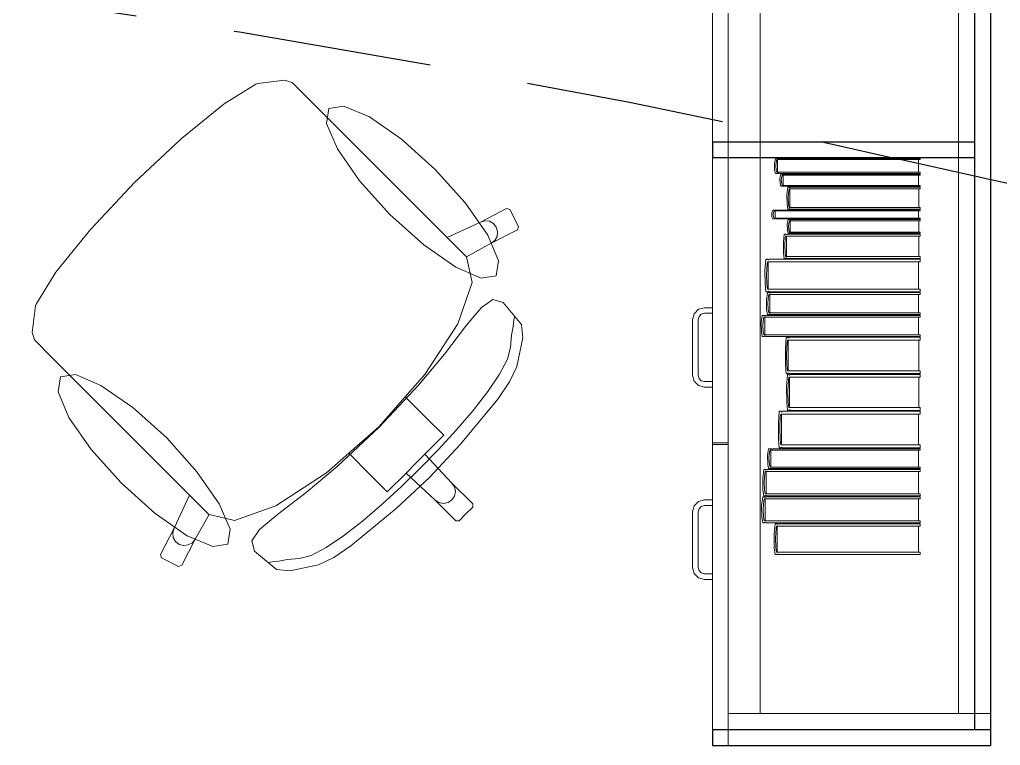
# Model space of a CAD drawing. Header units: inches. Extents: x -19 to 5698, y -728 to 92.
# Drawn here: x 412.223 to 413.458, y 15 to 15.914 of the extents above; entities that cross this region are included whole.
import ezdxf

# ---------------------------------------------------------------- set-up
doc = ezdxf.new("R2010")
doc.units = ezdxf.units.IN
doc.header["$MEASUREMENT"] = 0
doc.set_wipeout_variables(frame=1)
for name, pattern in [('HIDDEN', [0.375, 0.25, -0.125]), ('RAYITAS', [0.375, 0.25, -0.125]), ('Wipeout_Contour', [1, 0, -1])]:
    doc.linetypes.add(name, pattern=pattern)
for name, color, linetype, lineweight in [('00 conduct tomacorr', 120, 'HIDDEN', 30), ('T-TECHO-E', 150, 'Continuous', 20), ('TOMACORRIENTE', 22, 'RAYITAS', 9)]:
    doc.layers.add(name, color=color, linetype=linetype, lineweight=lineweight)
doc.layers.add('Interior - Mobiliario', color=7, linetype='Continuous')

# ---------------------------------------------------------------- blocks, each defined once
blk = doc.blocks.new('a')
at = {"layer": 'TOMACORRIENTE', "ltscale": 0.05}
h = blk.add_hatch(color=4, dxfattribs=at)
edge = h.paths.add_edge_path()
edge.add_arc((0, 0.0752), 0.02106, 0, 360)
at = {"layer": 'TOMACORRIENTE', "color": 4}
for p, q in [((-0.14553, 0.09625), (-0.0515, 0.09625)), ((-0.09851, 0.09625), (-0.09851, -0.09657)), ((0, 0.09625), (0, -0.09625)), ((0.06232, -0.09625), (0.06232, 0.09625))]:
    blk.add_line(p, q, dxfattribs=at)
blk.add_circle((0, 0.0752), 0.02106, dxfattribs=at)
blk = doc.blocks.new('CABLE 3FACE')
at = {"layer": 'T-TECHO-E', "rotation": 59.94170052614085}
blk.add_blockref('a', (0, 0), dxfattribs=at)

msp = doc.modelspace()

# ---------------------------------------------------------------- linework, layer by layer
at = {"layer": 'Interior - Mobiliario', "color": 175, "linetype": 'Continuous', "lineweight": 13}
for p, q in [((413.115, 15.02), (413.115, 16.48)), ((413.425, 16.48), (413.425, 15.02)), ((412.4803, 15.8077), (412.5203, 15.8326)), ((412.5203, 15.8326), (412.5225, 15.8335)), ((412.5225, 15.8335), (412.5564, 15.8375)), ((412.5564, 15.8375), (412.5657, 15.8346)), ((412.5657, 15.8346), (412.5876, 15.8127)), ((412.4266, 15.7641), (412.4803, 15.8077)), ((412.5876, 15.8127), (412.6131, 15.7872)), ((412.6131, 15.7872), (412.761, 15.6393)), ((412.3675, 15.7086), (412.4258, 15.7634)), ((412.4258, 15.7634), (412.4266, 15.7641)), ((413.1732, 15.7242), (413.173, 15.7327)), ((413.1742, 15.7201), (413.1732, 15.7242)), ((413.1762, 15.7201), (413.1742, 15.7201)), ((413.1747, 15.7302), (413.1752, 15.7244)), ((413.1752, 15.7244), (413.176, 15.7216)), ((413.176, 15.7216), (413.3564, 15.7216)), ((413.1763, 15.7201), (413.1762, 15.7201)), ((413.1765, 15.7202), (413.1763, 15.7201)), ((413.1768, 15.7203), (413.1765, 15.7202)), ((413.177, 15.7204), (413.1768, 15.7203)), ((413.1773, 15.7204), (413.177, 15.7204)), ((413.1776, 15.7203), (413.1773, 15.7204)), ((413.1778, 15.7203), (413.1776, 15.7203)), ((413.1781, 15.7202), (413.1778, 15.7203)), ((413.1782, 15.7201), (413.1781, 15.7202)), ((413.3564, 15.7201), (413.1782, 15.7201)), ((413.3564, 15.7216), (413.3564, 15.7201)), ((412.3675, 15.7086), (412.3126, 15.6503)), ((413.18, 15.714), (413.1812, 15.7191)), ((413.1803, 15.7072), (413.18, 15.714)), ((413.1812, 15.7039), (413.1803, 15.7072)), ((413.1812, 15.7191), (413.1831, 15.7191)), ((413.1825, 15.7167), (413.1817, 15.7121)), ((413.1817, 15.7121), (413.1822, 15.7074)), ((413.1822, 15.7074), (413.183, 15.7051)), ((413.183, 15.7178), (413.1825, 15.7167)), ((413.3564, 15.7178), (413.183, 15.7178)), ((413.1831, 15.7191), (413.1833, 15.719)), ((413.1833, 15.719), (413.1835, 15.7189)), ((413.1835, 15.7189), (413.1837, 15.7188)), ((413.1837, 15.7188), (413.184, 15.7188)), ((413.1839, 15.7051), (413.1839, 15.7178)), ((413.184, 15.7188), (413.1843, 15.7188)), ((413.1843, 15.7188), (413.1845, 15.7188)), ((413.1845, 15.7188), (413.1848, 15.7189)), ((413.1848, 15.7189), (413.185, 15.719)), ((413.185, 15.719), (413.1851, 15.7191)), ((413.1851, 15.7191), (413.3564, 15.7191)), ((413.3546, 15.7178), (413.3546, 15.7051)), ((413.3564, 15.7191), (413.3564, 15.7178)), ((413.1831, 15.7039), (413.1812, 15.7039)), ((413.183, 15.7051), (413.3564, 15.7051)), ((413.1832, 15.704), (413.1831, 15.7039)), ((413.1834, 15.7041), (413.1832, 15.704)), ((413.1837, 15.7041), (413.1834, 15.7041)), ((413.1839, 15.7042), (413.1837, 15.7041)), ((413.1842, 15.7042), (413.1839, 15.7042)), ((413.1845, 15.7042), (413.1842, 15.7042)), ((413.1847, 15.7041), (413.1845, 15.7042)), ((413.1849, 15.704), (413.1847, 15.7041)), ((413.1851, 15.7039), (413.1849, 15.704)), ((413.3564, 15.7039), (413.1851, 15.7039)), ((413.1888, 15.6936), (413.1899, 15.7029)), ((413.1899, 15.7029), (413.1917, 15.7029)), ((413.1911, 15.6986), (413.1904, 15.69)), ((413.1916, 15.7007), (413.1911, 15.6986)), ((413.3564, 15.7007), (413.1916, 15.7007)), ((413.1917, 15.7029), (413.1919, 15.7028)), ((413.1919, 15.7028), (413.1921, 15.7026)), ((413.1921, 15.7026), (413.1923, 15.7025)), ((413.1923, 15.7025), (413.1925, 15.7025)), ((413.1924, 15.6773), (413.1924, 15.7007)), ((413.1925, 15.7025), (413.1928, 15.7025)), ((413.1928, 15.7025), (413.193, 15.7025)), ((413.193, 15.7025), (413.1933, 15.7026)), ((413.1933, 15.7026), (413.1935, 15.7028)), ((413.1935, 15.7028), (413.1936, 15.7029)), ((413.1936, 15.7029), (413.3564, 15.7029)), ((413.3547, 15.7007), (413.3547, 15.6773)), ((413.3564, 15.7051), (413.3564, 15.7039)), ((413.3564, 15.7029), (413.3564, 15.7007)), ((413.189, 15.6812), (413.1888, 15.6936)), ((413.1904, 15.69), (413.1908, 15.6815)), ((412.8028, 15.6589), (412.8359, 15.6759)), ((412.8359, 15.6759), (412.8399, 15.6746)), ((412.8399, 15.6746), (412.8507, 15.6532)), ((413.1697, 15.6704), (413.171, 15.674)), ((413.17, 15.6654), (413.1697, 15.6704)), ((413.171, 15.674), (413.173, 15.674)), ((413.1723, 15.6723), (413.1715, 15.669)), ((413.1728, 15.6732), (413.1723, 15.6723)), ((413.3564, 15.6732), (413.1728, 15.6732)), ((413.173, 15.674), (413.1732, 15.674)), ((413.1732, 15.674), (413.1734, 15.6739)), ((413.1734, 15.6739), (413.1737, 15.6739)), ((413.1737, 15.6739), (413.1739, 15.6739)), ((413.1738, 15.6639), (413.1738, 15.6732)), ((413.1739, 15.6739), (413.1742, 15.6739)), ((413.1742, 15.6739), (413.1745, 15.6739)), ((413.1745, 15.6739), (413.1747, 15.6739)), ((413.1747, 15.6739), (413.175, 15.674)), ((413.175, 15.674), (413.1751, 15.674)), ((413.1751, 15.674), (413.3564, 15.674)), ((413.1899, 15.675), (413.189, 15.6812)), ((413.1917, 15.675), (413.1899, 15.675)), ((413.1908, 15.6815), (413.1916, 15.6773)), ((413.1916, 15.6773), (413.3564, 15.6773)), ((413.1918, 15.6752), (413.1917, 15.675)), ((413.192, 15.6753), (413.1918, 15.6752)), ((413.1923, 15.6754), (413.192, 15.6753)), ((413.1925, 15.6755), (413.1923, 15.6754)), ((413.1927, 15.6755), (413.1925, 15.6755)), ((413.193, 15.6755), (413.1927, 15.6755)), ((413.1932, 15.6754), (413.193, 15.6755)), ((413.1934, 15.6752), (413.1932, 15.6754)), ((413.1936, 15.675), (413.1934, 15.6752)), ((413.3564, 15.675), (413.1936, 15.675)), ((413.3545, 15.6732), (413.3545, 15.6639)), ((413.3564, 15.6773), (413.3564, 15.675)), ((413.3564, 15.674), (413.3564, 15.6732)), ((412.761, 15.6393), (412.8028, 15.6589)), ((412.8028, 15.6589), (412.8084, 15.6605)), ((412.8084, 15.6605), (412.8142, 15.6598)), ((412.8142, 15.6598), (412.8193, 15.657)), ((413.171, 15.663), (413.17, 15.6654)), ((413.173, 15.663), (413.171, 15.663)), ((413.1715, 15.669), (413.172, 15.6656)), ((413.172, 15.6656), (413.1728, 15.6639)), ((413.1728, 15.6639), (413.3564, 15.6639)), ((413.1731, 15.6631), (413.173, 15.663)), ((413.1733, 15.6631), (413.1731, 15.6631)), ((413.1736, 15.6632), (413.1733, 15.6631)), ((413.1739, 15.6632), (413.1736, 15.6632)), ((413.1741, 15.6632), (413.1739, 15.6632)), ((413.1744, 15.6632), (413.1741, 15.6632)), ((413.1747, 15.6632), (413.1744, 15.6632)), ((413.1749, 15.6631), (413.1747, 15.6632)), ((413.1751, 15.663), (413.1749, 15.6631)), ((413.3564, 15.663), (413.1751, 15.663)), ((413.1893, 15.6562), (413.1904, 15.662)), ((413.1904, 15.662), (413.1922, 15.662)), ((413.1915, 15.6593), (413.1908, 15.654)), ((413.192, 15.6606), (413.1915, 15.6593)), ((413.3564, 15.6606), (413.192, 15.6606)), ((413.1922, 15.662), (413.1923, 15.6619)), ((413.1923, 15.6619), (413.1925, 15.6618)), ((413.1925, 15.6618), (413.1928, 15.6618)), ((413.1928, 15.6618), (413.193, 15.6617)), ((413.1929, 15.6461), (413.1929, 15.6606)), ((413.193, 15.6617), (413.1932, 15.6617)), ((413.1932, 15.6617), (413.1935, 15.6618)), ((413.1935, 15.6618), (413.1937, 15.6619)), ((413.1937, 15.6619), (413.1939, 15.662)), ((413.1939, 15.662), (413.194, 15.662)), ((413.194, 15.662), (413.3564, 15.662)), ((413.3547, 15.6606), (413.3547, 15.6461)), ((413.3564, 15.6639), (413.3564, 15.663)), ((413.3564, 15.662), (413.3564, 15.6606)), ((412.3119, 15.6494), (412.2684, 15.5958)), ((412.3126, 15.6503), (412.3119, 15.6494)), ((412.8494, 15.6491), (412.8163, 15.6322)), ((412.8193, 15.657), (412.8229, 15.6524)), ((412.8229, 15.6524), (412.8245, 15.6468)), ((412.8245, 15.6468), (412.8238, 15.6409)), ((412.8507, 15.6532), (412.8494, 15.6491)), ((413.1895, 15.6485), (413.1893, 15.6562)), ((413.1904, 15.6447), (413.1895, 15.6485)), ((413.1908, 15.654), (413.1913, 15.6487)), ((413.1913, 15.6487), (413.192, 15.6461)), ((413.192, 15.6461), (413.3564, 15.6461)), ((413.3564, 15.6461), (413.3564, 15.6447)), ((412.7852, 15.6151), (412.761, 15.6393)), ((412.8209, 15.6358), (412.8163, 15.6322)), ((412.8238, 15.6409), (412.8209, 15.6358)), ((413.1844, 15.6335), (413.1855, 15.6437)), ((413.1846, 15.6199), (413.1844, 15.6335)), ((413.1855, 15.6437), (413.1874, 15.6437)), ((413.1867, 15.6389), (413.186, 15.6296)), ((413.1872, 15.6412), (413.1867, 15.6389)), ((413.3564, 15.6412), (413.1872, 15.6412)), ((413.1874, 15.6437), (413.1875, 15.6435)), ((413.1875, 15.6435), (413.1877, 15.6433)), ((413.1877, 15.6433), (413.188, 15.6432)), ((413.188, 15.6432), (413.1882, 15.6432)), ((413.1881, 15.6156), (413.1881, 15.6412)), ((413.1882, 15.6432), (413.1885, 15.6432)), ((413.1885, 15.6432), (413.1887, 15.6432)), ((413.1887, 15.6432), (413.1889, 15.6434)), ((413.1889, 15.6434), (413.1892, 15.6436)), ((413.1892, 15.6436), (413.1892, 15.6437)), ((413.1892, 15.6437), (413.3564, 15.6437)), ((413.1922, 15.6447), (413.1904, 15.6447)), ((413.1923, 15.6447), (413.1922, 15.6447)), ((413.1925, 15.6448), (413.1923, 15.6447)), ((413.1927, 15.6449), (413.1925, 15.6448)), ((413.1929, 15.645), (413.1927, 15.6449)), ((413.1932, 15.645), (413.1929, 15.645)), ((413.1934, 15.6449), (413.1932, 15.645)), ((413.1937, 15.6449), (413.1934, 15.6449)), ((413.1939, 15.6448), (413.1937, 15.6449)), ((413.194, 15.6447), (413.1939, 15.6448)), ((413.3564, 15.6447), (413.194, 15.6447)), ((413.3547, 15.6412), (413.3547, 15.6156)), ((413.3564, 15.6437), (413.3564, 15.6412)), ((412.8163, 15.6322), (412.7853, 15.6149)), ((413.186, 15.6296), (413.1864, 15.6202)), ((412.7852, 15.6151), (412.7853, 15.6149)), ((412.7853, 15.6149), (412.7927, 15.5829)), ((413.1611, 15.5984), (413.1624, 15.6122)), ((413.1624, 15.6122), (413.1645, 15.6122)), ((413.1643, 15.6089), (413.1638, 15.6058)), ((413.3564, 15.6089), (413.1643, 15.6089)), ((413.1645, 15.6122), (413.1647, 15.6119)), ((413.1647, 15.6119), (413.1649, 15.6117)), ((413.1649, 15.6117), (413.1652, 15.6116)), ((413.1652, 15.6116), (413.1655, 15.6115)), ((413.1653, 15.5743), (413.1653, 15.6089)), ((413.1655, 15.6115), (413.1657, 15.6115)), ((413.1657, 15.6115), (413.166, 15.6116)), ((413.166, 15.6116), (413.1663, 15.6118)), ((413.1663, 15.6118), (413.1665, 15.612)), ((413.1665, 15.612), (413.1666, 15.6122)), ((413.1666, 15.6122), (413.3564, 15.6122)), ((413.1855, 15.6132), (413.1846, 15.6199)), ((413.1874, 15.6132), (413.1855, 15.6132)), ((413.1864, 15.6202), (413.1872, 15.6156)), ((413.1872, 15.6156), (413.3564, 15.6156)), ((413.1875, 15.6133), (413.1874, 15.6132)), ((413.1877, 15.6135), (413.1875, 15.6133)), ((413.1879, 15.6136), (413.1877, 15.6135)), ((413.1881, 15.6137), (413.1879, 15.6136)), ((413.1884, 15.6137), (413.1881, 15.6137)), ((413.1886, 15.6136), (413.1884, 15.6137)), ((413.1889, 15.6135), (413.1886, 15.6136)), ((413.1891, 15.6133), (413.1889, 15.6135)), ((413.1892, 15.6132), (413.1891, 15.6133)), ((413.3564, 15.6132), (413.1892, 15.6132)), ((413.3545, 15.6089), (413.3545, 15.5743)), ((413.3564, 15.6156), (413.3564, 15.6132)), ((413.3564, 15.6122), (413.3564, 15.6089)), ((413.1613, 15.5801), (413.1611, 15.5984)), ((413.1638, 15.6058), (413.1629, 15.5931)), ((412.2684, 15.5958), (412.2434, 15.5557)), ((413.1629, 15.5931), (413.1634, 15.5805)), ((412.7927, 15.5829), (412.7744, 15.5309)), ((413.1624, 15.571), (413.1613, 15.5801)), ((413.1634, 15.5805), (413.1643, 15.5743)), ((413.1643, 15.5743), (413.3564, 15.5743)), ((413.1649, 15.5714), (413.1646, 15.5712)), ((413.1651, 15.5716), (413.1649, 15.5714)), ((413.1654, 15.5717), (413.1651, 15.5716)), ((413.1657, 15.5717), (413.1654, 15.5717)), ((413.166, 15.5716), (413.1657, 15.5717)), ((413.1662, 15.5715), (413.166, 15.5716)), ((413.1665, 15.5712), (413.1662, 15.5715)), ((413.1666, 15.571), (413.1665, 15.5712)), ((413.3564, 15.5743), (413.3564, 15.571)), ((412.8041, 15.5512), (412.8185, 15.5612)), ((412.8185, 15.5612), (412.8314, 15.5578)), ((413.1645, 15.571), (413.1624, 15.571)), ((413.1629, 15.5608), (413.1642, 15.57)), ((413.1632, 15.5484), (413.1629, 15.5608)), ((413.1642, 15.57), (413.1663, 15.57)), ((413.1646, 15.5712), (413.1645, 15.571)), ((413.1656, 15.5657), (413.1648, 15.5572)), ((413.1662, 15.5678), (413.1656, 15.5657)), ((413.3564, 15.5678), (413.1662, 15.5678)), ((413.1663, 15.57), (413.1665, 15.5699)), ((413.1665, 15.5699), (413.1667, 15.5697)), ((413.3564, 15.571), (413.1666, 15.571)), ((413.1667, 15.5697), (413.167, 15.5696)), ((413.167, 15.5696), (413.1673, 15.5696)), ((413.1671, 15.5446), (413.1671, 15.5678)), ((413.1673, 15.5696), (413.1676, 15.5696)), ((413.1676, 15.5696), (413.1678, 15.5696)), ((413.1678, 15.5696), (413.1681, 15.5698)), ((413.1681, 15.5698), (413.1683, 15.5699)), ((413.1683, 15.5699), (413.1684, 15.57)), ((413.1684, 15.57), (413.3564, 15.57)), ((413.3545, 15.5678), (413.3545, 15.5446)), ((413.3564, 15.57), (413.3564, 15.5678)), ((412.2426, 15.5536), (412.2386, 15.5197)), ((412.2434, 15.5557), (412.2426, 15.5536)), ((412.7855, 15.5289), (412.8041, 15.5512)), ((412.8314, 15.5578), (412.8546, 15.5299)), ((413.0721, 15.5435), (413.0775, 15.549)), ((413.0775, 15.549), (413.085, 15.551)), ((413.085, 15.551), (413.095, 15.551)), ((413.095, 15.551), (413.095, 15.544)), ((413.1642, 15.5424), (413.1632, 15.5484)), ((413.1648, 15.5572), (413.1653, 15.5487)), ((413.1653, 15.5487), (413.1662, 15.5446)), ((412.8441, 15.5272), (412.8449, 15.5352)), ((412.8449, 15.5352), (412.8457, 15.5397)), ((413.07, 15.536), (413.0721, 15.5435)), ((413.07, 15.466), (413.07, 15.536)), ((413.0781, 15.54), (413.077, 15.536)), ((413.077, 15.536), (413.077, 15.466)), ((413.081, 15.5429), (413.0781, 15.54)), ((413.085, 15.544), (413.081, 15.5429)), ((413.095, 15.544), (413.085, 15.544)), ((413.1565, 15.5325), (413.1578, 15.5414)), ((413.1578, 15.5414), (413.16, 15.5414)), ((413.1592, 15.5372), (413.1584, 15.5291)), ((413.1598, 15.5392), (413.1592, 15.5372)), ((413.3564, 15.5392), (413.1598, 15.5392)), ((413.16, 15.5414), (413.1601, 15.5412)), ((413.1601, 15.5412), (413.1604, 15.5411)), ((413.1604, 15.5411), (413.1607, 15.541)), ((413.1607, 15.541), (413.161, 15.5409)), ((413.1608, 15.5169), (413.1608, 15.5392)), ((413.161, 15.5409), (413.1613, 15.5409)), ((413.1613, 15.5409), (413.1615, 15.541)), ((413.1615, 15.541), (413.1618, 15.5411)), ((413.1618, 15.5411), (413.1621, 15.5413)), ((413.1621, 15.5413), (413.1622, 15.5414)), ((413.1622, 15.5414), (413.3564, 15.5414)), ((413.1663, 15.5424), (413.1642, 15.5424)), ((413.1662, 15.5446), (413.3564, 15.5446)), ((413.1664, 15.5425), (413.1663, 15.5424)), ((413.1667, 15.5426), (413.1664, 15.5425)), ((413.1669, 15.5428), (413.1667, 15.5426)), ((413.1672, 15.5428), (413.1669, 15.5428)), ((413.1675, 15.5428), (413.1672, 15.5428)), ((413.1678, 15.5428), (413.1675, 15.5428)), ((413.168, 15.5427), (413.1678, 15.5428)), ((413.1683, 15.5425), (413.168, 15.5427)), ((413.1684, 15.5424), (413.1683, 15.5425)), ((413.3564, 15.5424), (413.1684, 15.5424)), ((413.3544, 15.5392), (413.3544, 15.5169)), ((413.3564, 15.5446), (413.3564, 15.5424)), ((413.3564, 15.5414), (413.3564, 15.5392)), ((412.7744, 15.5309), (412.733, 15.4671)), ((412.7576, 15.4927), (412.7855, 15.5289)), ((412.8421, 15.5164), (412.8441, 15.5272)), ((412.8546, 15.5299), (412.8564, 15.5132)), ((413.1567, 15.5206), (413.1565, 15.5325)), ((413.1584, 15.5291), (413.1589, 15.5209)), ((412.2386, 15.5197), (412.2414, 15.5104)), ((412.2414, 15.5104), (412.2634, 15.4884)), ((412.8409, 15.501), (412.8421, 15.5164)), ((412.8564, 15.5132), (412.8487, 15.477)), ((413.1578, 15.5148), (413.1567, 15.5206)), ((413.16, 15.5148), (413.1578, 15.5148)), ((413.1589, 15.5209), (413.1598, 15.5169)), ((413.1598, 15.5169), (413.3564, 15.5169)), ((413.1601, 15.5149), (413.16, 15.5148)), ((413.1603, 15.5151), (413.1601, 15.5149)), ((413.1606, 15.5152), (413.1603, 15.5151)), ((413.1609, 15.5152), (413.1606, 15.5152)), ((413.1612, 15.5152), (413.1609, 15.5152)), ((413.1615, 15.5152), (413.1612, 15.5152)), ((413.1618, 15.5151), (413.1615, 15.5152)), ((413.162, 15.5149), (413.1618, 15.5151)), ((413.1622, 15.5148), (413.162, 15.5149)), ((413.3564, 15.5148), (413.1622, 15.5148)), ((413.1868, 15.4985), (413.1879, 15.5138)), ((413.1879, 15.5138), (413.1897, 15.5138)), ((413.1896, 15.5101), (413.1891, 15.5067)), ((413.3564, 15.5101), (413.1896, 15.5101)), ((413.1897, 15.5138), (413.1899, 15.5135)), ((413.1899, 15.5135), (413.1901, 15.5133)), ((413.1901, 15.5133), (413.1903, 15.5131)), ((413.1903, 15.5131), (413.1906, 15.513)), ((413.1904, 15.4717), (413.1904, 15.5101)), ((413.1906, 15.513), (413.1908, 15.513)), ((413.1908, 15.513), (413.1911, 15.5131)), ((413.1911, 15.5131), (413.1913, 15.5133)), ((413.1913, 15.5133), (413.1915, 15.5136)), ((413.1915, 15.5136), (413.1916, 15.5138)), ((413.1916, 15.5138), (413.3564, 15.5138)), ((413.3547, 15.5101), (413.3547, 15.4717)), ((413.3564, 15.5169), (413.3564, 15.5148)), ((413.3564, 15.5138), (413.3564, 15.5101)), ((412.837, 15.4863), (412.8409, 15.501)), ((413.187, 15.4781), (413.1868, 15.4985)), ((413.1891, 15.5067), (413.1884, 15.4926)), ((412.2634, 15.4884), (412.2889, 15.4629)), ((412.7249, 15.4534), (412.7576, 15.4927)), ((412.8271, 15.4674), (412.837, 15.4863)), ((413.1884, 15.4926), (413.1888, 15.4786)), ((412.8487, 15.477), (412.8397, 15.4578)), ((413.1879, 15.4681), (413.187, 15.4781)), ((413.1888, 15.4786), (413.1896, 15.4717)), ((412.2889, 15.4629), (412.4367, 15.3151)), ((412.733, 15.4671), (412.7082, 15.439)), ((412.8122, 15.4456), (412.8271, 15.4674)), ((413.0721, 15.4585), (413.07, 15.466)), ((413.077, 15.466), (413.0781, 15.462)), ((413.0781, 15.462), (413.081, 15.4591)), ((413.1897, 15.4681), (413.1879, 15.4681)), ((413.1883, 15.452), (413.1895, 15.4671)), ((413.1895, 15.4671), (413.1913, 15.4671)), ((413.1896, 15.4717), (413.3564, 15.4717)), ((413.1898, 15.4682), (413.1897, 15.4681)), ((413.19, 15.4685), (413.1898, 15.4682)), ((413.1903, 15.4687), (413.19, 15.4685)), ((413.1905, 15.4688), (413.1903, 15.4687)), ((413.1908, 15.4688), (413.1905, 15.4688)), ((413.1911, 15.4634), (413.1906, 15.46)), ((413.191, 15.4687), (413.1908, 15.4688)), ((413.1912, 15.4686), (413.191, 15.4687)), ((413.3564, 15.4634), (413.1911, 15.4634)), ((413.1915, 15.4683), (413.1912, 15.4686)), ((413.1913, 15.4671), (413.1914, 15.4668)), ((413.1914, 15.4668), (413.1916, 15.4666)), ((413.1916, 15.4681), (413.1915, 15.4683)), ((413.3564, 15.4681), (413.1916, 15.4681)), ((413.1916, 15.4666), (413.1919, 15.4664)), ((413.1919, 15.4664), (413.1921, 15.4663)), ((413.192, 15.4254), (413.192, 15.4634)), ((413.1921, 15.4663), (413.1924, 15.4663)), ((413.1924, 15.4663), (413.1926, 15.4664)), ((413.1926, 15.4664), (413.1928, 15.4666)), ((413.1928, 15.4666), (413.193, 15.4669)), ((413.193, 15.4669), (413.1931, 15.4671)), ((413.1931, 15.4671), (413.3564, 15.4671)), ((413.3547, 15.4634), (413.3547, 15.4254)), ((413.3564, 15.4717), (413.3564, 15.4681)), ((413.3564, 15.4671), (413.3564, 15.4634)), ((412.6754, 15.4007), (412.7249, 15.4534)), ((412.8397, 15.4578), (412.8248, 15.4361)), ((413.0775, 15.453), (413.0721, 15.4585)), ((413.085, 15.451), (413.0775, 15.453)), ((413.081, 15.4591), (413.085, 15.458)), ((413.085, 15.458), (413.095, 15.458)), ((413.095, 15.451), (413.085, 15.451)), ((413.095, 15.458), (413.095, 15.451)), ((413.1886, 15.4317), (413.1883, 15.452)), ((413.1906, 15.46), (413.1899, 15.4461)), ((412.7082, 15.439), (412.6749, 15.4011)), ((412.7082, 15.439), (412.7356, 15.4116)), ((412.8248, 15.4361), (412.778, 15.3794)), ((412.7936, 15.4218), (412.8122, 15.4456)), ((413.1899, 15.4461), (413.1904, 15.4322)), ((413.1895, 15.4218), (413.1886, 15.4317)), ((413.1904, 15.4322), (413.1911, 15.4254)), ((413.1911, 15.4254), (413.3564, 15.4254)), ((413.3564, 15.4254), (413.3564, 15.4218)), ((412.7356, 15.4116), (412.7568, 15.3904)), ((412.7725, 15.397), (412.7936, 15.4218)), ((413.178, 15.4053), (413.1792, 15.4208)), ((413.1792, 15.4208), (413.1811, 15.4208)), ((413.1804, 15.4136), (413.1797, 15.3994)), ((413.181, 15.4171), (413.1804, 15.4136)), ((413.3564, 15.4171), (413.181, 15.4171)), ((413.1811, 15.4208), (413.1813, 15.4205)), ((413.1813, 15.4205), (413.1815, 15.4203)), ((413.1815, 15.4203), (413.1817, 15.4201)), ((413.1817, 15.4201), (413.182, 15.42)), ((413.1819, 15.3782), (413.1819, 15.4171)), ((413.182, 15.42), (413.1823, 15.42)), ((413.1823, 15.42), (413.1825, 15.4201)), ((413.1825, 15.4201), (413.1828, 15.4203)), ((413.1828, 15.4203), (413.183, 15.4206)), ((413.183, 15.4206), (413.1831, 15.4208)), ((413.1831, 15.4208), (413.3564, 15.4208)), ((413.1913, 15.4218), (413.1895, 15.4218)), ((413.1914, 15.422), (413.1913, 15.4218)), ((413.1916, 15.4222), (413.1914, 15.422)), ((413.1918, 15.4224), (413.1916, 15.4222)), ((413.1921, 15.4225), (413.1918, 15.4224)), ((413.1923, 15.4225), (413.1921, 15.4225)), ((413.1925, 15.4225), (413.1923, 15.4225)), ((413.1928, 15.4223), (413.1925, 15.4225)), ((413.193, 15.422), (413.1928, 15.4223)), ((413.1931, 15.4218), (413.193, 15.422)), ((413.3564, 15.4218), (413.1931, 15.4218)), ((413.3546, 15.4171), (413.3546, 15.3782)), ((413.3564, 15.4208), (413.3564, 15.4171)), ((412.6754, 15.4007), (412.6226, 15.3512)), ((412.6371, 15.3678), (412.6749, 15.4011)), ((413.1782, 15.3846), (413.178, 15.4053)), ((413.1797, 15.3994), (413.1802, 15.3851)), ((412.7568, 15.3904), (412.7331, 15.3668)), ((412.7499, 15.3724), (412.7725, 15.397)), ((412.778, 15.3794), (412.7389, 15.3372)), ((413.095, 15.381), (413.115, 15.381)), ((413.095, 15.379), (413.115, 15.379)), ((413.1792, 15.3745), (413.1782, 15.3846)), ((413.1811, 15.3745), (413.1792, 15.3745)), ((413.1802, 15.3851), (413.181, 15.3782)), ((413.181, 15.3782), (413.3564, 15.3782)), ((413.1812, 15.3746), (413.1811, 15.3745)), ((413.1814, 15.3749), (413.1812, 15.3746)), ((413.1817, 15.3751), (413.1814, 15.3749)), ((413.1819, 15.3752), (413.1817, 15.3751)), ((413.1822, 15.3752), (413.1819, 15.3752)), ((413.1825, 15.3752), (413.1822, 15.3752)), ((413.1827, 15.375), (413.1825, 15.3752)), ((413.1829, 15.3747), (413.1827, 15.375)), ((413.1831, 15.3745), (413.1829, 15.3747)), ((413.3564, 15.3745), (413.1831, 15.3745)), ((413.3564, 15.3782), (413.3564, 15.3745)), ((412.6089, 15.343), (412.6371, 15.3678)), ((412.6371, 15.3678), (412.6645, 15.3404)), ((412.7331, 15.3668), (412.7212, 15.3549)), ((412.7271, 15.3489), (412.7499, 15.3724)), ((412.7331, 15.3668), (412.7671, 15.3303)), ((413.1644, 15.3651), (413.1656, 15.3735)), ((413.1646, 15.3539), (413.1644, 15.3651)), ((413.1656, 15.3735), (413.1677, 15.3735)), ((413.167, 15.3696), (413.1662, 15.3619)), ((413.1662, 15.3619), (413.1667, 15.3542)), ((413.1675, 15.3715), (413.167, 15.3696)), ((413.3564, 15.3715), (413.1675, 15.3715)), ((413.1677, 15.3735), (413.1679, 15.3733)), ((413.1679, 15.3733), (413.1681, 15.3732)), ((413.1681, 15.3732), (413.1684, 15.3731)), ((413.1684, 15.3731), (413.1687, 15.3731)), ((413.1685, 15.3504), (413.1685, 15.3715)), ((413.1687, 15.3731), (413.1689, 15.3731)), ((413.1689, 15.3731), (413.1692, 15.3731)), ((413.1692, 15.3731), (413.1695, 15.3732)), ((413.1695, 15.3732), (413.1697, 15.3734)), ((413.1697, 15.3734), (413.1698, 15.3735)), ((413.1698, 15.3735), (413.3564, 15.3735)), ((413.3545, 15.3715), (413.3545, 15.3504)), ((413.3564, 15.3735), (413.3564, 15.3715)), ((412.6226, 15.3512), (412.5833, 15.3185)), ((412.7092, 15.3429), (412.7212, 15.3549)), ((413.1656, 15.3484), (413.1646, 15.3539)), ((413.1667, 15.3542), (413.1675, 15.3504)), ((413.1675, 15.3504), (413.3564, 15.3504)), ((413.3564, 15.3504), (413.3564, 15.3484)), ((412.5451, 15.3017), (412.6089, 15.343)), ((412.6645, 15.3404), (412.6856, 15.3193)), ((412.6856, 15.3193), (412.7092, 15.3429)), ((412.6966, 15.2981), (412.7389, 15.3372)), ((412.7271, 15.3489), (412.7036, 15.3261)), ((412.7092, 15.3429), (412.7458, 15.3089)), ((413.1583, 15.3363), (413.1596, 15.3474)), ((413.1596, 15.3474), (413.1617, 15.3474)), ((413.161, 15.3422), (413.1602, 15.332)), ((413.1616, 15.3447), (413.161, 15.3422)), ((413.3564, 15.3447), (413.1616, 15.3447)), ((413.1617, 15.3474), (413.1619, 15.3472)), ((413.1619, 15.3472), (413.1621, 15.347)), ((413.1621, 15.347), (413.1624, 15.3469)), ((413.1624, 15.3469), (413.1627, 15.3469)), ((413.1625, 15.3167), (413.1625, 15.3447)), ((413.1627, 15.3469), (413.163, 15.3469)), ((413.163, 15.3469), (413.1633, 15.3469)), ((413.1633, 15.3469), (413.1636, 15.3471)), ((413.1636, 15.3471), (413.1638, 15.3473)), ((413.1638, 15.3473), (413.1639, 15.3474)), ((413.1639, 15.3474), (413.3564, 15.3474)), ((413.1677, 15.3484), (413.1656, 15.3484)), ((413.1678, 15.3485), (413.1677, 15.3484)), ((413.1681, 15.3487), (413.1678, 15.3485)), ((413.1683, 15.3488), (413.1681, 15.3487)), ((413.1686, 15.3488), (413.1683, 15.3488)), ((413.1689, 15.3488), (413.1686, 15.3488)), ((413.1691, 15.3488), (413.1689, 15.3488)), ((413.1694, 15.3487), (413.1691, 15.3488)), ((413.1697, 15.3485), (413.1694, 15.3487)), ((413.1698, 15.3484), (413.1697, 15.3485)), ((413.3564, 15.3484), (413.1698, 15.3484)), ((413.3544, 15.3447), (413.3544, 15.3167)), ((413.3564, 15.3474), (413.3564, 15.3447)), ((412.7036, 15.3261), (412.679, 15.3036)), ((412.7671, 15.3303), (412.7704, 15.3254)), ((412.7671, 15.3303), (412.7932, 15.3042)), ((412.7704, 15.3254), (412.7715, 15.3197)), ((413.1585, 15.3213), (413.1583, 15.3363)), ((413.1602, 15.332), (413.1607, 15.3217)), ((412.4367, 15.3151), (412.4172, 15.2733)), ((412.461, 15.2908), (412.4367, 15.3151)), ((412.5833, 15.3185), (412.5472, 15.2905)), ((412.7703, 15.3139), (412.767, 15.309)), ((412.7715, 15.3197), (412.7703, 15.3139)), ((413.1569, 15.3021), (413.1583, 15.313)), ((413.1583, 15.313), (413.1604, 15.313)), ((413.1596, 15.314), (413.1585, 15.3213)), ((413.1617, 15.314), (413.1596, 15.314)), ((413.1604, 15.313), (413.1606, 15.3128)), ((413.1606, 15.3128), (413.1609, 15.3127)), ((413.1607, 15.3217), (413.1616, 15.3167)), ((413.1609, 15.3127), (413.1611, 15.3125)), ((413.1611, 15.3125), (413.1614, 15.3125)), ((413.1614, 15.3125), (413.1617, 15.3125)), ((413.1616, 15.3167), (413.3564, 15.3167)), ((413.1618, 15.3141), (413.1617, 15.314)), ((413.1617, 15.3125), (413.162, 15.3125)), ((413.1621, 15.3143), (413.1618, 15.3141)), ((413.162, 15.3125), (413.1623, 15.3127)), ((413.1624, 15.3145), (413.1621, 15.3143)), ((413.1623, 15.3127), (413.1625, 15.3129)), ((413.1626, 15.3146), (413.1624, 15.3145)), ((413.1625, 15.3129), (413.1626, 15.313)), ((413.1629, 15.3146), (413.1626, 15.3146)), ((413.1626, 15.313), (413.3564, 15.313)), ((413.1632, 15.3145), (413.1629, 15.3146)), ((413.1635, 15.3144), (413.1632, 15.3145)), ((413.1637, 15.3142), (413.1635, 15.3144)), ((413.1639, 15.314), (413.1637, 15.3142)), ((413.3564, 15.314), (413.1639, 15.314)), ((413.3564, 15.3167), (413.3564, 15.314)), ((413.3564, 15.313), (413.3564, 15.3104)), ((412.4932, 15.2833), (412.5451, 15.3017)), ((412.679, 15.3036), (412.6543, 15.2824)), ((412.7458, 15.3089), (412.7506, 15.3057)), ((412.7458, 15.3089), (412.7719, 15.2828)), ((412.7506, 15.3057), (412.7564, 15.3046)), ((412.7564, 15.3046), (412.7621, 15.3058)), ((412.7621, 15.3058), (412.767, 15.309)), ((412.7932, 15.2999), (412.7846, 15.2914)), ((412.7932, 15.3042), (412.7932, 15.2999)), ((413.0721, 15.3015), (413.07, 15.294)), ((413.0775, 15.307), (413.0721, 15.3015)), ((413.085, 15.309), (413.0775, 15.307)), ((413.0781, 15.298), (413.081, 15.3009)), ((413.081, 15.3009), (413.085, 15.302)), ((413.095, 15.309), (413.085, 15.309)), ((413.085, 15.302), (413.095, 15.302)), ((413.095, 15.302), (413.095, 15.309)), ((413.1572, 15.2874), (413.1569, 15.3021)), ((413.1597, 15.3079), (413.1588, 15.2978)), ((413.1603, 15.3104), (413.1597, 15.3079)), ((413.3564, 15.3104), (413.1603, 15.3104)), ((413.1613, 15.2828), (413.1613, 15.3104)), ((413.3544, 15.3104), (413.3544, 15.2828)), ((412.4439, 15.2598), (412.4612, 15.2908)), ((412.461, 15.2908), (412.4612, 15.2908)), ((412.4612, 15.2908), (412.4932, 15.2833)), ((412.5472, 15.2905), (412.5249, 15.2719)), ((412.6399, 15.2513), (412.6966, 15.2981)), ((412.7761, 15.2829), (412.7846, 15.2914)), ((413.07, 15.294), (413.07, 15.224)), ((413.077, 15.294), (413.0781, 15.298)), ((413.077, 15.224), (413.077, 15.294)), ((413.1583, 15.2801), (413.1572, 15.2874)), ((413.1588, 15.2978), (413.1593, 15.2877)), ((413.1593, 15.2877), (413.1603, 15.2828)), ((412.6543, 15.2824), (412.6305, 15.2638)), ((412.7719, 15.2828), (412.7761, 15.2829)), ((413.1604, 15.2801), (413.1583, 15.2801)), ((413.1603, 15.2828), (413.3564, 15.2828)), ((413.1605, 15.2803), (413.1604, 15.2801)), ((413.1608, 15.2805), (413.1605, 15.2803)), ((413.1611, 15.2806), (413.1608, 15.2805)), ((413.1614, 15.2807), (413.1611, 15.2806)), ((413.1616, 15.2807), (413.1614, 15.2807)), ((413.1619, 15.2806), (413.1616, 15.2807)), ((413.1622, 15.2805), (413.1619, 15.2806)), ((413.1625, 15.2803), (413.1622, 15.2805)), ((413.1626, 15.2801), (413.1625, 15.2803)), ((413.3564, 15.2801), (413.1626, 15.2801)), ((413.1726, 15.2662), (413.1739, 15.2791)), ((413.1739, 15.2791), (413.1758, 15.2791)), ((413.1757, 15.276), (413.1751, 15.2731)), ((413.3564, 15.276), (413.1757, 15.276)), ((413.1758, 15.2791), (413.176, 15.2789)), ((413.176, 15.2789), (413.1762, 15.2787)), ((413.1762, 15.2787), (413.1765, 15.2786)), ((413.1765, 15.2786), (413.1767, 15.2785)), ((413.1766, 15.2434), (413.1766, 15.276)), ((413.1767, 15.2785), (413.177, 15.2785)), ((413.177, 15.2785), (413.1773, 15.2786)), ((413.1773, 15.2786), (413.1775, 15.2788)), ((413.1775, 15.2788), (413.1778, 15.279)), ((413.1778, 15.279), (413.1779, 15.2791)), ((413.1779, 15.2791), (413.3564, 15.2791)), ((413.3546, 15.276), (413.3546, 15.2434)), ((413.3564, 15.2828), (413.3564, 15.2801)), ((413.3564, 15.2791), (413.3564, 15.276)), ((412.4172, 15.2733), (412.4002, 15.2402)), ((412.4172, 15.2733), (412.4155, 15.2676)), ((412.4155, 15.2676), (412.4162, 15.2618)), ((412.5249, 15.2719), (412.5149, 15.2576)), ((412.6305, 15.2638), (412.6086, 15.249)), ((413.1729, 15.2488), (413.1726, 15.2662)), ((413.1751, 15.2731), (413.1744, 15.2612)), ((412.4162, 15.2618), (412.4191, 15.2567)), ((412.4191, 15.2567), (412.4236, 15.2531)), ((412.4236, 15.2531), (412.4293, 15.2516)), ((412.4269, 15.2267), (412.4439, 15.2598)), ((412.4293, 15.2516), (412.4351, 15.2523)), ((412.4351, 15.2523), (412.4402, 15.2552)), ((412.4402, 15.2552), (412.4439, 15.2598)), ((412.5149, 15.2576), (412.5183, 15.2447)), ((412.6183, 15.2364), (412.6399, 15.2513)), ((413.1744, 15.2612), (413.1748, 15.2492)), ((412.4002, 15.2402), (412.4015, 15.2362)), ((412.5183, 15.2447), (412.5461, 15.2215)), ((412.5898, 15.239), (412.575, 15.2351)), ((412.6086, 15.249), (412.5898, 15.239)), ((413.1739, 15.2403), (413.1729, 15.2488)), ((413.1758, 15.2403), (413.1739, 15.2403)), ((413.1748, 15.2492), (413.1757, 15.2434)), ((413.1757, 15.2434), (413.3564, 15.2434)), ((413.1759, 15.2404), (413.1758, 15.2403)), ((413.1762, 15.2407), (413.1759, 15.2404)), ((413.1764, 15.2408), (413.1762, 15.2407)), ((413.1767, 15.2409), (413.1764, 15.2408)), ((413.177, 15.2409), (413.1767, 15.2409)), ((413.1772, 15.2409), (413.177, 15.2409)), ((413.1775, 15.2407), (413.1772, 15.2409)), ((413.1777, 15.2405), (413.1775, 15.2407)), ((413.1779, 15.2403), (413.1777, 15.2405)), ((413.3564, 15.2403), (413.1779, 15.2403)), ((413.3564, 15.2434), (413.3564, 15.2403)), ((412.4015, 15.2362), (412.4229, 15.2253)), ((412.4229, 15.2253), (412.4269, 15.2267)), ((412.5408, 15.2311), (412.5363, 15.2303)), ((412.5489, 15.2319), (412.5408, 15.2311)), ((412.5596, 15.234), (412.5489, 15.2319)), ((412.575, 15.2351), (412.5596, 15.234)), ((412.5629, 15.2196), (412.599, 15.2274)), ((412.599, 15.2274), (412.6183, 15.2364)), ((412.5461, 15.2215), (412.5629, 15.2196)), ((413.07, 15.224), (413.0721, 15.2165)), ((413.0721, 15.2165), (413.0775, 15.211)), ((413.0781, 15.22), (413.077, 15.224)), ((413.081, 15.2171), (413.0781, 15.22)), ((413.085, 15.216), (413.081, 15.2171)), ((413.095, 15.216), (413.085, 15.216)), ((413.095, 15.209), (413.095, 15.216)), ((413.0775, 15.211), (413.085, 15.209)), ((413.085, 15.209), (413.095, 15.209)), ((413.155, 15.04), (413.115, 15.04)), ((413.405, 15.04), (413.155, 15.04)), ((413.425, 15.02), (413.115, 15.02))]:
    msp.add_line(p, q, dxfattribs=at)
at = {"layer": 'Interior - Mobiliario', "color": 175, "linetype": 'Continuous', "lineweight": 13, "flags": 128}
for points in [[(412.7459, 15.7251), (412.7841, 15.6826), (412.8121, 15.6422), (412.8257, 15.6102), (412.8228, 15.5913), (412.8039, 15.5884), (412.7718, 15.602), (412.7315, 15.63), (412.689, 15.6682), (412.6508, 15.7106), (412.6228, 15.751), (412.6092, 15.7831), (412.6121, 15.802), (412.631, 15.8049), (412.6631, 15.7913), (412.7034, 15.7632)], [(412.351, 15.3302), (412.3935, 15.292), (412.4338, 15.264), (412.4659, 15.2504), (412.4848, 15.2533), (412.4877, 15.2722), (412.4741, 15.3042), (412.446, 15.3446), (412.4079, 15.3871), (412.3654, 15.4252), (412.325, 15.4532), (412.293, 15.4669), (412.2741, 15.464), (412.2712, 15.4451), (412.2848, 15.413), (412.3128, 15.3726)]]:
    msp.add_lwpolyline(points, close=True, dxfattribs=at)

# ---------------------------------------------------------------- next in the draw order: wipeouts: each hides what was drawn before it
at = {"color": 254, "linetype": 'Wipeout_Contour', "lineweight": 0, "ltscale": 13038.136632}
msp.add_wipeout([(413.095, 15.74), (413.425, 15.74), (413.425, 15.76), (413.095, 15.76)], dxfattribs=at).dxf.layer = 'Interior - Mobiliario'

# ---------------------------------------------------------------- next in the draw order: linework, layer by layer
at = {"layer": 'Interior - Mobiliario', "color": 175, "linetype": 'Continuous', "lineweight": 13}
for p, q in [((413.115, 15.04), (413.115, 16.46)), ((413.155, 16.46), (413.155, 15.04)), ((413.405, 15.04), (413.405, 16.46)), ((413.095, 15.76), (413.095, 16.119)), ((413.115, 15.76), (413.115, 16.119)), ((413.095, 15.74), (413.095, 15.76)), ((413.095, 15.76), (413.425, 15.76)), ((413.095, 15.74), (413.095, 15.76)), ((413.095, 15.76), (413.115, 15.76)), ((413.425, 15.76), (413.425, 15.74)), ((413.425, 15.74), (413.095, 15.74)), ((413.095, 15.74), (413.095, 15.381)), ((413.095, 15.74), (413.115, 15.74)), ((413.115, 15.74), (413.115, 15.381)), ((413.173, 15.7327), (413.1742, 15.739)), ((413.1742, 15.739), (413.1762, 15.739)), ((413.1755, 15.736), (413.1747, 15.7302)), ((413.176, 15.7375), (413.1755, 15.736)), ((413.3564, 15.7375), (413.176, 15.7375)), ((413.1762, 15.739), (413.1763, 15.7389)), ((413.1763, 15.7389), (413.1766, 15.7388)), ((413.1766, 15.7388), (413.1768, 15.7387)), ((413.1768, 15.7387), (413.1771, 15.7387)), ((413.1769, 15.7216), (413.1769, 15.7375)), ((413.1771, 15.7387), (413.1774, 15.7387)), ((413.1774, 15.7387), (413.1776, 15.7387)), ((413.1776, 15.7387), (413.1779, 15.7388)), ((413.1779, 15.7388), (413.1781, 15.7389)), ((413.1781, 15.7389), (413.1782, 15.739)), ((413.1782, 15.739), (413.3564, 15.739)), ((413.3546, 15.7375), (413.3546, 15.7216)), ((413.3564, 15.739), (413.3564, 15.7375))]:
    msp.add_line(p, q, dxfattribs=at)
at = {"layer": 'Interior - Mobiliario', "color": 175, "linetype": 'Continuous', "lineweight": 30}
for p, q in [((413.095, 15.76), (413.425, 15.76)), ((413.095, 15.76), (413.095, 15.74)), ((413.425, 15.76), (413.425, 15.74)), ((413.095, 15.74), (413.425, 15.74))]:
    msp.add_line(p, q, dxfattribs=at)

# ---------------------------------------------------------------- next in the draw order: wipeouts: each hides what was drawn before it
at = {"color": 254, "linetype": 'Wipeout_Contour', "lineweight": 0, "ltscale": 13038.836949}
msp.add_wipeout([(413.425, 15.02), (413.445, 15.02), (413.445, 16.48), (413.425, 16.48)], dxfattribs=at).dxf.layer = 'Interior - Mobiliario'

# ---------------------------------------------------------------- next in the draw order: linework, layer by layer
at = {"layer": '00 conduct tomacorr'}
msp.add_arc((410.0682, 1.0029), 15.092, 68.41573, 83.57302, dxfattribs=at)
at = {"layer": 'Interior - Mobiliario', "color": 175, "linetype": 'Continuous', "lineweight": 30}
for p, q in [((413.425, 16.48), (413.425, 15.02)), ((413.445, 16.48), (413.445, 15.02)), ((413.425, 15.02), (413.445, 15.02))]:
    msp.add_line(p, q, dxfattribs=at)
at = {"layer": 'Interior - Mobiliario', "color": 175, "linetype": 'Continuous', "lineweight": 13}
for p, q in [((413.425, 15.02), (413.425, 16.48)), ((413.445, 16.48), (413.445, 15.02)), ((413.445, 16.46), (413.445, 15.04)), ((413.095, 15.76), (413.425, 15.76)), ((413.425, 15.76), (413.425, 15.74)), ((413.425, 15.74), (413.095, 15.74)), ((413.445, 15.04), (413.405, 15.04)), ((413.445, 15.02), (413.425, 15.02))]:
    msp.add_line(p, q, dxfattribs=at)

# ---------------------------------------------------------------- next in the draw order: block references
at = {"layer": '00 conduct tomacorr', "xscale": 1.47256122672843, "yscale": 1.47256122672843, "zscale": 1.47256122672843, "rotation": 279.9517807691466}
msp.add_blockref('CABLE 3FACE', (413.7207, 15.6462), dxfattribs=at)

# ---------------------------------------------------------------- next in the draw order: wipeouts: each hides what was drawn before it
at = {"color": 254, "linetype": 'Wipeout_Contour', "lineweight": 0, "ltscale": 13038.162665}
msp.add_wipeout([(413.095, 15), (413.445, 15), (413.445, 15.02), (413.095, 15.02)], dxfattribs=at).dxf.layer = 'Interior - Mobiliario'

# ---------------------------------------------------------------- next in the draw order: linework, layer by layer
at = {"layer": 'Interior - Mobiliario', "color": 175, "linetype": 'Continuous', "lineweight": 13}
for p, q in [((413.095, 16.5), (413.095, 15)), ((413.445, 15), (413.445, 16.5)), ((413.095, 15.02), (413.095, 16.48)), ((413.095, 15.02), (413.095, 16.48)), ((413.115, 15.02), (413.115, 16.48)), ((413.115, 15.02), (413.115, 16.48)), ((413.425, 16.48), (413.425, 15.02)), ((413.425, 16.48), (413.425, 15.02)), ((413.425, 16.48), (413.425, 15.02)), ((413.445, 16.48), (413.445, 15.02)), ((413.095, 15.02), (413.095, 15.379)), ((413.115, 15.02), (413.115, 15.379)), ((413.115, 15), (413.115, 15.04)), ((413.445, 15.04), (413.445, 15)), ((413.095, 15), (413.095, 15.02)), ((413.095, 15.02), (413.445, 15.02)), ((413.445, 15.02), (413.095, 15.02)), ((413.425, 15.02), (413.095, 15.02)), ((413.095, 15.02), (413.115, 15.02)), ((413.425, 15.02), (413.115, 15.02)), ((413.425, 15.02), (413.115, 15.02)), ((413.445, 15.02), (413.445, 15)), ((413.445, 15), (413.095, 15)), ((413.095, 15), (413.445, 15)), ((413.445, 15), (413.115, 15))]:
    msp.add_line(p, q, dxfattribs=at)
at = {"layer": 'Interior - Mobiliario', "color": 175, "linetype": 'Continuous', "lineweight": 30}
for p, q in [((413.095, 15.02), (413.445, 15.02)), ((413.095, 15.02), (413.095, 15)), ((413.445, 15.02), (413.445, 15)), ((413.095, 15), (413.445, 15))]:
    msp.add_line(p, q, dxfattribs=at)

doc.saveas('drawing.dxf')
